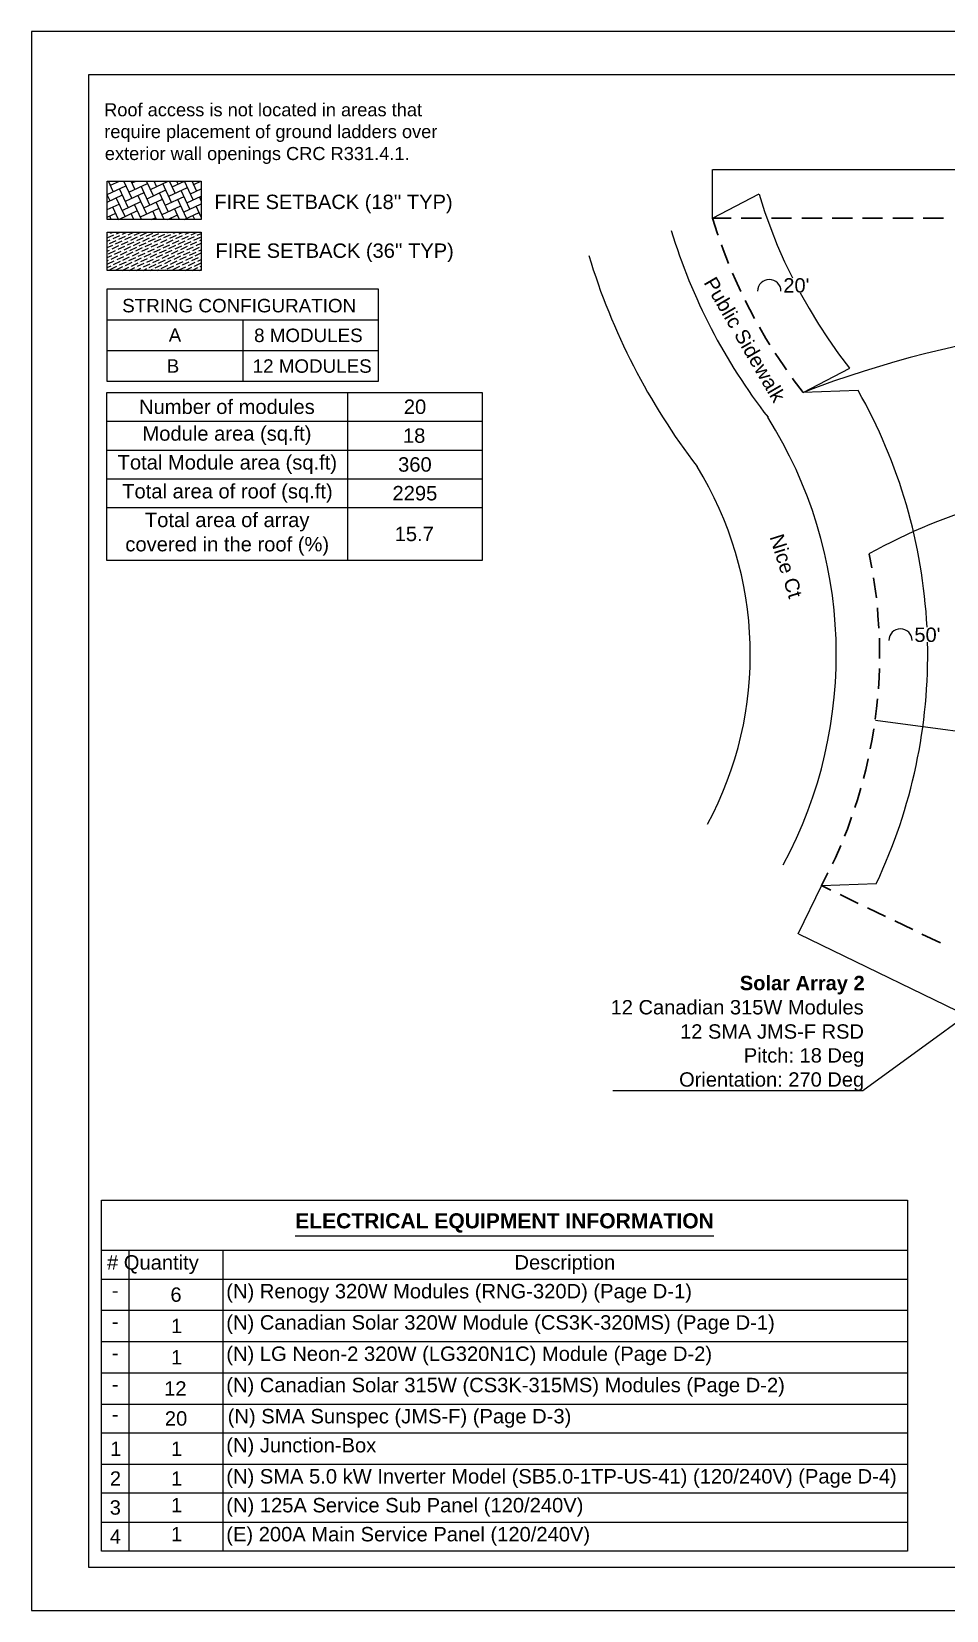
# Model space of a CAD drawing. Header units: millimetres. Extents: x 351 to 7480, y -14642 to -8468.
# Drawn here: x 2136 to 2774, y -9578 to -8478 of the extents above; entities that cross this region are included whole.
import ezdxf

# ---------------------------------------------------------------- set-up
doc = ezdxf.new("R2010")
doc.units = ezdxf.units.MM
doc.layers.add('PDF2_0', color=7, linetype='Continuous', true_color=0x636466)
for name, color, linetype in [('PDF2_PDF2_Geometry', 7, 'Continuous'), ('PDF2_PDF_Geometry', 7, 'Continuous'), ('PDF2_Text', 7, 'Continuous')]:
    doc.layers.add(name, color=color, linetype=linetype)
doc.styles.add('PDF Arial', font='arial.ttf')
doc.styles.add('PDF Arial Bold', font='arialbd.ttf')

msp = doc.modelspace()

# ---------------------------------------------------------------- linework, layer by layer
at = {"layer": 'PDF2_0', "color": 7, "lineweight": 25}
for points in [[(2136.5, -8478.1), (2136.5, -9578), (3836.3, -9578), (3836.3, -8478.1)], [(2189.2, -8582.2), (2254.7, -8582.2), (2254.7, -8608.9), (2189.2, -8608.9)], [(2189.2, -8617.7), (2254.7, -8617.7), (2254.7, -8644.4), (2189.2, -8644.4)], [(2450.4, -8846.5), (2189, -8846.5), (2189, -8729.4), (2450.4, -8729.4)], [(2746.6, -9536.6), (2185.1, -9536.6), (2185.1, -9292.1), (2746.6, -9292.1)]]:
    msp.add_lwpolyline(points, close=True, dxfattribs=at)
for points in [[(2610.8, -8608), (2610.8, -8574.1)], [(2611, -8574.2), (2935.8, -8574.2)], [(2610.9, -8608), (2643.4, -8591.1)], [(2643.3, -8591.4), (2647.1, -8603.3), (2651.4, -8615.2), (2656, -8626.8), (2661.1, -8638.4), (2666.6, -8649.7)], [(2671.9, -8660.1), (2678.1, -8671), (2684.6, -8681.8), (2691.5, -8692.2), (2698.7, -8702.5), (2706.3, -8712.5)], [(2712.4, -8728.1), (2674.1, -8729.4), (2706.5, -8712.6)], [(2356.5, -8729.4), (2356.5, -8846.5)], [(2189, -8749.5), (2450.4, -8749.5)], [(2189, -8769.6), (2450.4, -8769.6)], [(2189, -8789.7), (2450.4, -8789.7)], [(2189, -8809.7), (2450.4, -8809.7)], [(2724.2, -8957.6), (2724.2, -8957.5)], [(2724.4, -8957.7), (2828.7, -8971.8)], [(2949.1, -9045.9), (2715.6, -9216.1), (2541.4, -9216.1)], [(2686.7, -9073), (2670.4, -9106.8)], [(2686.8, -9072.9), (2725.1, -9071.5)], [(2670.7, -9106.7), (2804.7, -9171.6)], [(2185.1, -9326.9), (2746.6, -9326.9)], [(2204.3, -9326.9), (2204.3, -9536.6)], [(2269.7, -9326.9), (2269.7, -9536.6)], [(2320.1, -9316.9), (2417, -9316.9), (2611.8, -9316.9)], [(2185.1, -9347.1), (2746.6, -9347.1)], [(2185.1, -9368.8), (2746.6, -9368.8)], [(2185.1, -9390.6), (2746.6, -9390.6)], [(2185.1, -9412.4), (2746.6, -9412.4)], [(2185.1, -9434.2), (2746.6, -9434.2)], [(2185.1, -9454.3), (2746.6, -9454.3)], [(2185.1, -9476.1), (2746.6, -9476.1)], [(2185.1, -9496.1), (2746.6, -9496.1)], [(2185.1, -9516.4), (2746.6, -9516.4)]]:
    msp.add_lwpolyline(points, dxfattribs=at)
at = {"layer": 'PDF2_0', "color": 132, "lineweight": 25, "true_color": 0x00c1c1}
for points in [[(2189.2, -8591.5), (2202.1, -8585.5)], [(2193.4, -8589.5), (2190, -8582.2)], [(2191.4, -8585.1), (2197.7, -8582.2)], [(2195.8, -8583.1), (2195.3, -8582.2)], [(2203.8, -8600.6), (2197.8, -8587.5)], [(2206.2, -8594.2), (2200.7, -8582.2)], [(2201.9, -8596.2), (2214.9, -8590.1)], [(2204.2, -8589.9), (2217.2, -8583.8)], [(2208.5, -8587.8), (2205.9, -8582.2)], [(2206.5, -8583.4), (2209, -8582.2)], [(2218.9, -8598.9), (2212.8, -8585.8)], [(2221.3, -8592.4), (2216.6, -8582.2)], [(2216.9, -8594.5), (2230, -8588.4)], [(2219.3, -8588.1), (2231.7, -8582.2)], [(2223.6, -8586), (2221.8, -8582.2)], [(2234, -8597.1), (2227.9, -8584)], [(2232, -8592.8), (2245.1, -8586.7)], [(2236.4, -8590.7), (2232.5, -8582.2)], [(2234.4, -8586.3), (2243.1, -8582.2)], [(2238.6, -8584.3), (2237.7, -8582.2)], [(2246.8, -8601.8), (2240.7, -8588.7)], [(2249.1, -8595.3), (2243, -8582.3)], [(2247.1, -8591), (2254.7, -8587.5)], [(2251.4, -8589), (2248.3, -8582.2)], [(2249.4, -8584.6), (2254.4, -8582.2)], [(2253.8, -8582.6), (2253.6, -8582.2)], [(2189.2, -8596.8), (2199.9, -8591.9)], [(2191.1, -8595.9), (2189.2, -8591.9)], [(2189.2, -8602.1), (2197.5, -8598.2)], [(2197.1, -8608.9), (2193.1, -8600.3)], [(2201.6, -8606.9), (2195.5, -8593.9)], [(2199.5, -8602.6), (2212.6, -8596.5)], [(2213, -8608.9), (2208.2, -8598.5)], [(2216.7, -8605.2), (2210.6, -8592.1)], [(2212.3, -8607.2), (2225.4, -8601.1)], [(2214.6, -8600.8), (2227.6, -8594.8)], [(2228.9, -8608.9), (2223.3, -8596.8)], [(2231.7, -8603.5), (2225.6, -8590.4)], [(2227.4, -8605.5), (2240.4, -8599.4)], [(2229.6, -8599.1), (2242.7, -8593)], [(2244.4, -8608.1), (2238.4, -8595)], [(2242.4, -8603.8), (2254.7, -8598)], [(2244.7, -8597.4), (2254.7, -8592.8)], [(2254.7, -8607.3), (2251.2, -8599.7)], [(2254.7, -8595.9), (2253.4, -8593.3)], [(2189.2, -8607.4), (2195.1, -8604.6)], [(2191.9, -8608.9), (2190.9, -8606.7)], [(2197.3, -8608.9), (2210.3, -8602.8)], [(2207.8, -8608.9), (2205.9, -8604.9)], [(2220, -8608.9), (2223, -8607.5)], [(2223.6, -8608.9), (2221, -8603.2)], [(2231.4, -8608.9), (2238.1, -8605.8)], [(2234.3, -8608.9), (2233.7, -8607.8)], [(2239.5, -8608.9), (2236.1, -8601.4)], [(2242.8, -8608.9), (2253.2, -8604)], [(2250.2, -8608.9), (2248.8, -8606.1)]]:
    msp.add_lwpolyline(points, dxfattribs=at)
at = {"layer": 'PDF2_0', "color": 7, "lineweight": 30}
for points in [[(2623.8, -8608), (2610.8, -8608), (2614.4, -8619), (2614.7, -8619.9)], [(2644.9, -8608), (2630.8, -8608)], [(2666, -8608), (2651.9, -8608)], [(2687.2, -8608), (2673.1, -8608)], [(2708.3, -8608), (2694.2, -8608)], [(2729.4, -8608), (2715.3, -8608)], [(2750.6, -8608), (2736.5, -8608)], [(2771.7, -8608), (2757.7, -8608)], [(2617.1, -8626.6), (2618.2, -8629.8), (2622.1, -8639.7)], [(2624.8, -8646.3), (2626.9, -8651.1), (2630.6, -8659.1)], [(2633.7, -8665.4), (2636.8, -8671.7), (2640.1, -8678)], [(2643.6, -8684), (2648, -8691.8), (2650.8, -8696.2)], [(2654.5, -8702.1), (2660.5, -8711), (2662.4, -8713.8)], [(2666.5, -8719.6), (2667.1, -8720.4), (2674, -8729.4)], [(2721.9, -8851.7), (2720, -8842.1)], [(2725, -8872.6), (2723.8, -8863.3), (2723, -8858.6)], [(2726.8, -8893.7), (2726.1, -8884.8), (2725.7, -8879.6)], [(2727.2, -8914.8), (2727.2, -8906.5), (2727.1, -8900.7)], [(2726.4, -8935.9), (2726.9, -8928.1), (2727.1, -8921.8)], [(2724.2, -8957), (2725.1, -8949.7), (2725.9, -8943)], [(2720.8, -8977.7), (2722.1, -8971.1), (2723.2, -8963.9)], [(2716.1, -8998.4), (2717.7, -8992.3), (2719.4, -8984.7)], [(2710.1, -9018.6), (2711.9, -9013.2), (2714.3, -9005.2)], [(2702.8, -9038.5), (2704.8, -9033.6), (2707.8, -9025.3)], [(2694.4, -9057.9), (2696.5, -9053.6), (2700.2, -9045)], [(2693.4, -9076.1), (2686.7, -9072.9), (2691.3, -9064.2)], [(2712.4, -9085.4), (2699.7, -9079.2)], [(2731.4, -9094.5), (2718.8, -9088.4)], [(2750.5, -9103.7), (2737.8, -9097.6)], [(2769.6, -9112.9), (2756.8, -9106.8)]]:
    msp.add_lwpolyline(points, dxfattribs=at)
at = {"layer": 'PDF2_0', "lineweight": 25}
for points in [[(2189.2, -8619.6), (2189.6, -8619.4)], [(2189.2, -8621.8), (2193.8, -8619.7)], [(2189.2, -8624.1), (2191.3, -8623.2)], [(2190.5, -8619), (2190.5, -8619)], [(2191.5, -8618.6), (2193.2, -8617.7)], [(2192.2, -8622.7), (2192.2, -8622.7)], [(2193.2, -8622.3), (2197.9, -8620.1)], [(2194.7, -8619.3), (2194.7, -8619.3)], [(2195.6, -8618.9), (2198.1, -8617.7)], [(2196.4, -8623.1), (2196.4, -8623.1)], [(2197.3, -8622.6), (2202, -8620.5)], [(2198.8, -8619.6), (2198.8, -8619.6)], [(2199.8, -8619.2), (2202.9, -8617.7)], [(2201.5, -8622.9), (2206.1, -8620.8)], [(2202.9, -8620), (2202.9, -8620)], [(2203.8, -8619.6), (2207.8, -8617.7)], [(2205.7, -8623.3), (2210.3, -8621.1)], [(2207.1, -8620.4), (2207.1, -8620.4)], [(2208, -8619.9), (2212.7, -8617.7)], [(2209.8, -8623.6), (2214.5, -8621.5)], [(2211.2, -8620.6), (2211.2, -8620.6)], [(2212.2, -8620.3), (2216.8, -8618.1)], [(2213.9, -8624), (2218.6, -8621.8)], [(2215.4, -8621), (2215.4, -8621)], [(2216.3, -8620.6), (2221, -8618.4)], [(2218, -8624.4), (2222.7, -8622.2)], [(2219.6, -8621.4), (2219.6, -8621.4)], [(2220.5, -8620.9), (2225.1, -8618.7)], [(2221.9, -8618), (2221.9, -8618)], [(2222.2, -8624.6), (2226.8, -8622.5)], [(2223.6, -8621.7), (2223.6, -8621.7)], [(2224.6, -8621.3), (2229.3, -8619.1)], [(2226.1, -8618.3), (2226.1, -8618.3)], [(2226.4, -8625), (2231, -8622.8)], [(2227, -8617.9), (2227.4, -8617.7)], [(2227.8, -8622.1), (2227.8, -8622.1)], [(2228.7, -8621.6), (2233.5, -8619.5)], [(2230.2, -8618.7), (2230.2, -8618.7)], [(2230.5, -8625.4), (2235.2, -8623.2)], [(2231.1, -8618.2), (2232.3, -8617.7)], [(2231.9, -8622.4), (2231.9, -8622.4)], [(2232.9, -8622), (2237.5, -8619.8)], [(2234.4, -8619), (2234.4, -8619)], [(2235.3, -8618.6), (2237.1, -8617.7)], [(2236.1, -8622.7), (2236.1, -8622.7)], [(2237, -8622.3), (2241.7, -8620.1)], [(2238.5, -8619.4), (2238.5, -8619.4)], [(2239.4, -8618.9), (2242, -8617.7)], [(2240.3, -8623.1), (2240.3, -8623.1)], [(2241.2, -8622.6), (2245.8, -8620.5)], [(2242.6, -8619.7), (2242.6, -8619.7)], [(2243.5, -8619.3), (2246.9, -8617.7)], [(2245.4, -8623), (2250, -8620.8)], [(2246.8, -8620), (2246.8, -8620)], [(2247.7, -8619.6), (2251.8, -8617.7)], [(2249.4, -8623.4), (2254.2, -8621.2)], [(2250.9, -8620.4), (2250.9, -8620.4)], [(2251.9, -8619.9), (2254.7, -8618.7)], [(2253.6, -8623.7), (2254.7, -8623.2)], [(2189.2, -8628.6), (2193, -8626.9)], [(2189.2, -8631), (2190.7, -8630.3)], [(2189.2, -8635.5), (2192.4, -8634)], [(2189.9, -8626.1), (2189.9, -8626.1)], [(2190.1, -8632.8), (2194.9, -8630.6)], [(2190.8, -8625.6), (2195.5, -8623.5)], [(2191.6, -8629.8), (2191.6, -8629.8)], [(2192.5, -8629.4), (2197.2, -8627.2)], [(2193.3, -8633.5), (2193.3, -8633.5)], [(2194, -8626.5), (2194, -8626.5)], [(2194.3, -8633.2), (2198.9, -8631)], [(2194.9, -8626), (2199.6, -8623.8)], [(2195.8, -8630.2), (2195.8, -8630.2)], [(2196.7, -8629.7), (2201.4, -8627.6)], [(2197.5, -8633.9), (2197.5, -8633.9)], [(2198.1, -8626.8), (2198.1, -8626.8)], [(2198.4, -8633.5), (2203.1, -8631.3)], [(2199.1, -8626.4), (2203.8, -8624.2)], [(2199.9, -8630.5), (2199.9, -8630.5)], [(2200.6, -8623.4), (2200.6, -8623.4)], [(2200.9, -8630.1), (2205.5, -8627.9)], [(2201.7, -8634.3), (2201.7, -8634.3)], [(2202.3, -8627.1), (2202.3, -8627.1)], [(2202.6, -8633.8), (2207.2, -8631.6)], [(2203.2, -8626.7), (2207.9, -8624.6)], [(2204, -8630.9), (2204, -8630.9)], [(2204.7, -8623.7), (2204.7, -8623.7)], [(2204.9, -8630.5), (2209.7, -8628.3)], [(2206.4, -8627.5), (2206.4, -8627.5)], [(2206.8, -8634.2), (2211.4, -8632)], [(2207.4, -8627), (2212, -8624.8)], [(2208.2, -8631.2), (2208.2, -8631.2)], [(2208.8, -8624.1), (2208.8, -8624.1)], [(2209.1, -8630.8), (2213.7, -8628.6)], [(2210.6, -8627.8), (2210.6, -8627.8)], [(2210.8, -8634.5), (2215.6, -8632.4)], [(2211.5, -8627.4), (2216.2, -8625.2)], [(2212.3, -8631.5), (2212.3, -8631.5)], [(2212.9, -8624.5), (2212.9, -8624.5)], [(2213.3, -8631.1), (2217.9, -8628.9)], [(2214.7, -8628.2), (2214.7, -8628.2)], [(2215, -8634.9), (2219.7, -8632.7)], [(2215.7, -8627.7), (2220.3, -8625.6)], [(2216.5, -8631.9), (2216.5, -8631.9)], [(2217.1, -8624.7), (2217.1, -8624.7)], [(2217.4, -8631.5), (2222.1, -8629.3)], [(2218.8, -8628.5), (2218.8, -8628.5)], [(2219.1, -8635.2), (2223.8, -8633)], [(2219.8, -8628.1), (2224.5, -8625.9)], [(2220.6, -8632.3), (2220.6, -8632.3)], [(2221.3, -8625.1), (2221.3, -8625.1)], [(2221.6, -8631.8), (2226.2, -8629.6)], [(2223, -8628.8), (2223, -8628.8)], [(2223.3, -8635.5), (2227.9, -8633.4)], [(2223.9, -8628.5), (2228.6, -8626.3)], [(2224.7, -8632.6), (2224.7, -8632.6)], [(2225.4, -8625.5), (2225.4, -8625.5)], [(2225.6, -8632.2), (2230.4, -8630)], [(2227.2, -8629.2), (2227.2, -8629.2)], [(2227.5, -8635.9), (2232.1, -8633.7)], [(2228.1, -8628.7), (2232.7, -8626.6)], [(2228.9, -8632.9), (2228.9, -8632.9)], [(2229.6, -8625.8), (2229.6, -8625.8)], [(2229.8, -8632.5), (2234.5, -8630.4)], [(2231.3, -8629.5), (2231.3, -8629.5)], [(2231.5, -8636.3), (2236.3, -8634.1)], [(2232.2, -8629.1), (2236.9, -8626.9)], [(2233, -8633.3), (2233, -8633.3)], [(2233.7, -8626.2), (2233.7, -8626.2)], [(2234, -8632.8), (2238.6, -8630.6)], [(2234.6, -8625.7), (2239.3, -8623.6)], [(2235.5, -8629.9), (2235.5, -8629.9)], [(2236.4, -8629.5), (2241.1, -8627.3)], [(2237.2, -8633.6), (2237.2, -8633.6)], [(2237.8, -8626.5), (2237.8, -8626.5)], [(2238.1, -8633.2), (2242.8, -8631)], [(2238.7, -8626.1), (2243.4, -8623.9)], [(2239.5, -8630.3), (2239.5, -8630.3)], [(2240.5, -8629.8), (2245.2, -8627.6)], [(2241.4, -8634), (2241.4, -8634)], [(2242, -8626.8), (2242, -8626.8)], [(2242.3, -8633.5), (2246.9, -8631.4)], [(2242.9, -8626.4), (2247.6, -8624.2)], [(2243.7, -8630.5), (2243.7, -8630.5)], [(2244.4, -8623.5), (2244.4, -8623.5)], [(2244.6, -8630.2), (2249.3, -8628)], [(2245.4, -8634.3), (2245.4, -8634.3)], [(2246.1, -8627.2), (2246.1, -8627.2)], [(2246.4, -8633.9), (2251.1, -8631.7)], [(2247.1, -8626.7), (2251.7, -8624.6)], [(2247.9, -8630.9), (2247.9, -8630.9)], [(2248.5, -8623.8), (2248.5, -8623.8)], [(2248.8, -8630.5), (2253.4, -8628.3)], [(2250.3, -8627.6), (2250.3, -8627.6)], [(2250.5, -8634.2), (2254.7, -8632.3)], [(2251.2, -8627.1), (2254.7, -8625.5)], [(2252, -8631.3), (2252, -8631.3)], [(2252.6, -8624.1), (2252.6, -8624.1)], [(2253, -8630.8), (2254.7, -8630)], [(2254.4, -8627.9), (2254.4, -8627.9)], [(2189.2, -8637.8), (2190, -8637.4)], [(2189.2, -8642.4), (2191.8, -8641.2)], [(2189.5, -8639.9), (2194.1, -8637.7)], [(2190.3, -8644.1), (2190.3, -8644.1)], [(2191, -8637), (2191, -8637)], [(2191.2, -8643.7), (2195.9, -8641.5)], [(2191.9, -8636.5), (2196.6, -8634.4)], [(2192.7, -8640.7), (2192.7, -8640.7)], [(2193.6, -8640.3), (2198.3, -8638.1)], [(2195.1, -8637.4), (2195.1, -8637.4)], [(2195.4, -8644), (2200, -8641.8)], [(2196, -8636.9), (2200.7, -8634.7)], [(2196.9, -8641.1), (2196.9, -8641.1)], [(2197.8, -8640.6), (2202.5, -8638.4)], [(2199.2, -8637.6), (2199.2, -8637.6)], [(2199.5, -8644.4), (2204.2, -8642.2)], [(2200.1, -8637.3), (2204.8, -8635.1)], [(2200.9, -8641.4), (2200.9, -8641.4)], [(2201.9, -8641), (2206.6, -8638.8)], [(2203.4, -8638), (2203.4, -8638)], [(2204.3, -8637.5), (2209, -8635.4)], [(2204.4, -8644.4), (2208.3, -8642.5)], [(2205.1, -8641.7), (2205.1, -8641.7)], [(2205.8, -8634.6), (2205.8, -8634.6)], [(2206, -8641.4), (2210.8, -8639.2)], [(2207.5, -8638.4), (2207.5, -8638.4)], [(2208.5, -8637.9), (2213.1, -8635.7)], [(2209.3, -8642.1), (2209.3, -8642.1)], [(2209.3, -8644.4), (2212.5, -8642.9)], [(2209.9, -8635), (2209.9, -8635)], [(2210.2, -8641.6), (2214.8, -8639.4)], [(2211.7, -8638.7), (2211.7, -8638.7)], [(2212.6, -8638.3), (2217.3, -8636.1)], [(2213.4, -8642.4), (2213.4, -8642.4)], [(2214, -8635.3), (2214, -8635.3)], [(2214.2, -8644.4), (2216.7, -8643.2)], [(2214.4, -8642), (2219, -8639.8)], [(2215.8, -8639.1), (2215.8, -8639.1)], [(2216.7, -8638.6), (2221.4, -8636.5)], [(2217.6, -8642.8), (2217.6, -8642.8)], [(2218.2, -8635.6), (2218.2, -8635.6)], [(2218.5, -8642.4), (2223.2, -8640.2)], [(2219, -8644.4), (2220.7, -8643.5)], [(2219.9, -8639.4), (2219.9, -8639.4)], [(2220.9, -8639), (2225.6, -8636.8)], [(2221.6, -8643.1), (2221.6, -8643.1)], [(2222.4, -8636), (2222.4, -8636)], [(2222.6, -8642.7), (2227.3, -8640.5)], [(2223.9, -8644.4), (2224.9, -8643.9)], [(2224.1, -8639.7), (2224.1, -8639.7)], [(2225, -8639.3), (2229.7, -8637.1)], [(2225.8, -8643.4), (2225.8, -8643.4)], [(2226.5, -8636.4), (2226.5, -8636.4)], [(2226.7, -8643), (2231.5, -8640.8)], [(2228.3, -8640.1), (2228.3, -8640.1)], [(2228.8, -8644.4), (2229, -8644.3)], [(2229.2, -8639.6), (2233.8, -8637.4)], [(2230, -8643.8), (2230, -8643.8)], [(2230.6, -8636.7), (2230.6, -8636.7)], [(2230.9, -8643.4), (2235.5, -8641.2)], [(2232.4, -8640.4), (2232.4, -8640.4)], [(2233.3, -8640), (2238, -8637.8)], [(2234.1, -8644.2), (2234.1, -8644.2)], [(2234.8, -8637), (2234.8, -8637)], [(2235.1, -8643.7), (2239.7, -8641.5)], [(2235.7, -8636.5), (2240.4, -8634.4)], [(2236.5, -8640.7), (2236.5, -8640.7)], [(2237.5, -8640.4), (2242.1, -8638.2)], [(2238.9, -8637.4), (2238.9, -8637.4)], [(2239.2, -8644.1), (2243.9, -8641.9)], [(2239.8, -8636.9), (2244.5, -8634.7)], [(2240.6, -8641.1), (2240.6, -8641.1)], [(2241.6, -8640.6), (2246.3, -8638.4)], [(2243.1, -8637.7), (2243.1, -8637.7)], [(2243.4, -8644.4), (2248, -8642.3)], [(2244, -8637.3), (2248.7, -8635.1)], [(2244.8, -8641.4), (2244.8, -8641.4)], [(2245.7, -8641), (2250.4, -8638.8)], [(2247.2, -8638.1), (2247.2, -8638.1)], [(2248.2, -8637.6), (2252.8, -8635.5)], [(2248.3, -8644.4), (2252.2, -8642.5)], [(2249, -8641.8), (2249, -8641.8)], [(2249.6, -8634.6), (2249.6, -8634.6)], [(2249.9, -8641.4), (2254.5, -8639.2)], [(2251.3, -8638.4), (2251.3, -8638.4)], [(2252.3, -8638), (2254.7, -8636.8)], [(2253.1, -8642.2), (2253.1, -8642.2)], [(2253.3, -8644.4), (2254.7, -8643.7)], [(2253.7, -8635), (2253.7, -8635)], [(2254, -8641.7), (2254.7, -8641.4)]]:
    msp.add_lwpolyline(points, dxfattribs=at)
at = {"layer": 'PDF2_0', "color": 7, "lineweight": 25}
for centre, radius, start, end in [((2966, -8500.3), 401.1, 196.8709, 217.9115), ((2966.5, -8500.1), 461.7, 196.8787, 217.4911), ((2650.4, -8658.9), 8.13, 360, 180), ((2943.6, -9432.5), 753, 83.7158, 110.9784), ((2387.7, -8912), 373.1, 2.9234, 29.5212), ((2387.5, -8912), 309.6, 331.7322, 32.2559), ((2387.5, -8912), 249.7, 331.7322, 31.6406), ((2908.8, -9178.5), 385.9, 91.3953, 119.3115), ((2741.8, -8902.3), 8.13, 360, 180), ((2387.7, -8912), 373.1, 334.7257, 1.3239)]:
    msp.add_arc(centre, radius, start, end, dxfattribs=at)
at = {"layer": 'PDF2_0', "color": 7, "transparency": 33554559}
for points in [[(2611, -8574.1), (2611, -8574.2), (2610.8, -8574.2)], [(2643.2, -8591.4), (2643.3, -8591.4), (2643.2, -8591.2)], [(2706.3, -8712.5), (2706.3, -8712.6), (2706.4, -8712.6)], [(2712.3, -8728.3), (2712.3, -8728.2), (2712.3, -8728.1)], [(2724.4, -8957.7), (2724.3, -8957.8), (2724.2, -8957.7)], [(2725.1, -9071.4), (2725, -9071.6), (2725, -9071.6)], [(2670.7, -9106.7), (2670.7, -9106.8), (2670.5, -9106.6)]]:
    msp.add_solid(points, dxfattribs=at)
at = {"layer": 'PDF2_PDF2_Geometry', "lineweight": 25}
msp.add_lwpolyline([(2378, -8721.8), (2189.2, -8721.8), (2189.2, -8657.3), (2378, -8657.3)], close=True, dxfattribs=at)
for points in [[(2189.2, -8678.8), (2378, -8678.8)], [(2283.7, -8678.8), (2283.7, -8721.8)], [(2189.2, -8700.3), (2378, -8700.3)]]:
    msp.add_lwpolyline(points, dxfattribs=at)
at = {"layer": 'PDF2_PDF_Geometry', "lineweight": 25}
msp.add_lwpolyline([(3796.4, -8508), (3796.4, -9548), (2176.4, -9548), (2176.4, -8508), (3796.4, -8508), (3796.4, -9548), (3542.9, -9548), (3542.9, -9515.2), (3796.4, -9515.2), (3542.9, -9515.2), (3542.9, -9482.2), (3796.4, -9482.2)], dxfattribs=at)

# ---------------------------------------------------------------- texts
at = {"layer": 'PDF2_Text', "attachment_point": 7}
for s, insert, char_height, style in [('Roof access is not located in areas that', (2187, -8537.2), 9.085, 'PDF Arial'), ('require placement of ground ladders over', (2187.1, -8555), 9.085, 'PDF Arial'), ('exterior wall openings CRC R331.4.1.', (2187.5, -8570.3), 9.085, 'PDF Arial'), ("FIRE SETBACK (18'' TYP)", (2263.8, -8604.7), 10, 'PDF Arial'), ("FIRE SETBACK (36'' TYP)", (2264.6, -8638.7), 10, 'PDF Arial'), ("20'", (2660.2, -8660), 10, 'PDF Arial'), ('STRING CONFIGURATION', (2199.6, -8673.8), 9.375, 'PDF Arial'), ('A', (2232, -8694.2), 9.37, 'PDF Arial'), ('8 MODULES', (2291.5, -8694.5), 9.37, 'PDF Arial'), ('B', (2230.6, -8715.7), 9.37, 'PDF Arial'), ('12 MODULES', (2290.5, -8715.9), 9.37, 'PDF Arial'), ('Number of modules', (2211.3, -8744.6), 10.046, 'PDF Arial'), ('20', (2395.8, -8744.6), 10.05, 'PDF Arial'), ('Module area (sq.ft)', (2213.7, -8766.1), 10.046, 'PDF Arial'), ('18', (2395.2, -8764.7), 10.05, 'PDF Arial'), ('Total Module area (sq.ft)', (2196.4, -8786.2), 10.046, 'PDF Arial'), ('360', (2391.8, -8784.8), 10.05, 'PDF Arial'), ('Total area of roof (sq.ft)', (2199.6, -8806.3), 10.046, 'PDF Arial'), ('2295', (2387.9, -8804.8), 10.05, 'PDF Arial'), ('Total area of array', (2215.4, -8826.3), 10.046, 'PDF Arial'), ('covered in the roof (%)', (2201.8, -8843.2), 10.046, 'PDF Arial'), ('15.7', (2389.4, -8833.2), 10.05, 'PDF Arial'), ("50'", (2751.5, -8903.4), 10, 'PDF Arial'), ('Solar Array 2', (2629.9, -9148.9), 10, 'PDF Arial Bold'), ('12 Canadian 315W Modules', (2539.9, -9162.9), 10, 'PDF Arial'), ('12 SMA JMS-F RSD', (2588.3, -9179.8), 10, 'PDF Arial'), ('Pitch: 18 Deg', (2632.7, -9199.3), 10, 'PDF Arial'), ('Orientation: 270 Deg', (2587.6, -9216.1), 10, 'PDF Arial'), ('ELECTRICAL EQUIPMENT INFORMATION', (2320.1, -9314.8), 10.5, 'PDF Arial Bold'), ('# Quantity', (2189, -9343.6), 10.05, 'PDF Arial'), ('Description', (2472.9, -9343.5), 10.046, 'PDF Arial'), ('-', (2192.4, -9360), 10, 'PDF Arial'), ('6', (2233.2, -9363.1), 10, 'PDF Arial'), ('(N) Renogy 320W Modules (RNG-320D) (Page D-1)', (2272.1, -9363.6), 10.046, 'PDF Arial'), ('-', (2192.4, -9381.8), 10, 'PDF Arial'), ('1', (2233.6, -9384.8), 10, 'PDF Arial'), ('(N) Canadian Solar 320W Module (CS3K-320MS) (Page D-1)', (2272.1, -9385.4), 10.046, 'PDF Arial'), ('-', (2192.4, -9403.6), 10, 'PDF Arial'), ('1', (2233.6, -9406.6), 10, 'PDF Arial'), ('(N) LG Neon-2 320W (LG320N1C) Module (Page D-2)', (2272.1, -9407.2), 10.046, 'PDF Arial'), ('-', (2192.4, -9425.3), 10, 'PDF Arial'), ('12', (2228.8, -9428.4), 10.05, 'PDF Arial'), ('(N) Canadian Solar 315W (CS3K-315MS) Modules (Page D-2)', (2272.1, -9429), 10.046, 'PDF Arial'), ('(N) SMA Sunspec (JMS-F) (Page D-3)', (2273.1, -9450.7), 10.046, 'PDF Arial'), ('-', (2192.4, -9446.3), 10, 'PDF Arial'), ('20', (2229.3, -9449.4), 10.05, 'PDF Arial'), ('(N) Junction-Box', (2272.1, -9470.9), 10.046, 'PDF Arial'), ('1', (2191.3, -9470.3), 10, 'PDF Arial'), ('1', (2233.6, -9470.3), 10, 'PDF Arial'), ('2', (2191, -9491.1), 10, 'PDF Arial'), ('1', (2233.6, -9491.1), 10, 'PDF Arial'), ('(N) SMA 5.0 kW Inverter Model (SB5.0-1TP-US-41) (120/240V) (Page D-4)', (2272.1, -9492.6), 10.046, 'PDF Arial'), ('3', (2190.9, -9511.4), 10, 'PDF Arial'), ('1', (2233.6, -9509.6), 10, 'PDF Arial'), ('(N) 125A Service Sub Panel (120/240V)', (2272.1, -9512.7), 10.046, 'PDF Arial'), ('4', (2191, -9531.5), 10, 'PDF Arial'), ('1', (2233.6, -9529.8), 10, 'PDF Arial'), ('(E) 200A Main Service Panel (120/240V)', (2272.1, -9532.9), 10.046, 'PDF Arial')]:
    msp.add_mtext(s, dxfattribs=dict(at, insert=insert, char_height=char_height, style=style))
at = {"layer": 'PDF2_Text', "char_height": 10, "attachment_point": 7, "style": 'PDF Arial'}
for s, insert, rotation in [('Public Sidewalk', (2604.3, -8652.9), 300.2068), ('Nice Ct', (2650.4, -8830.1), 287.43)]:
    msp.add_mtext(s, dxfattribs=dict(at, insert=insert, rotation=rotation))

doc.saveas('drawing.dxf')
